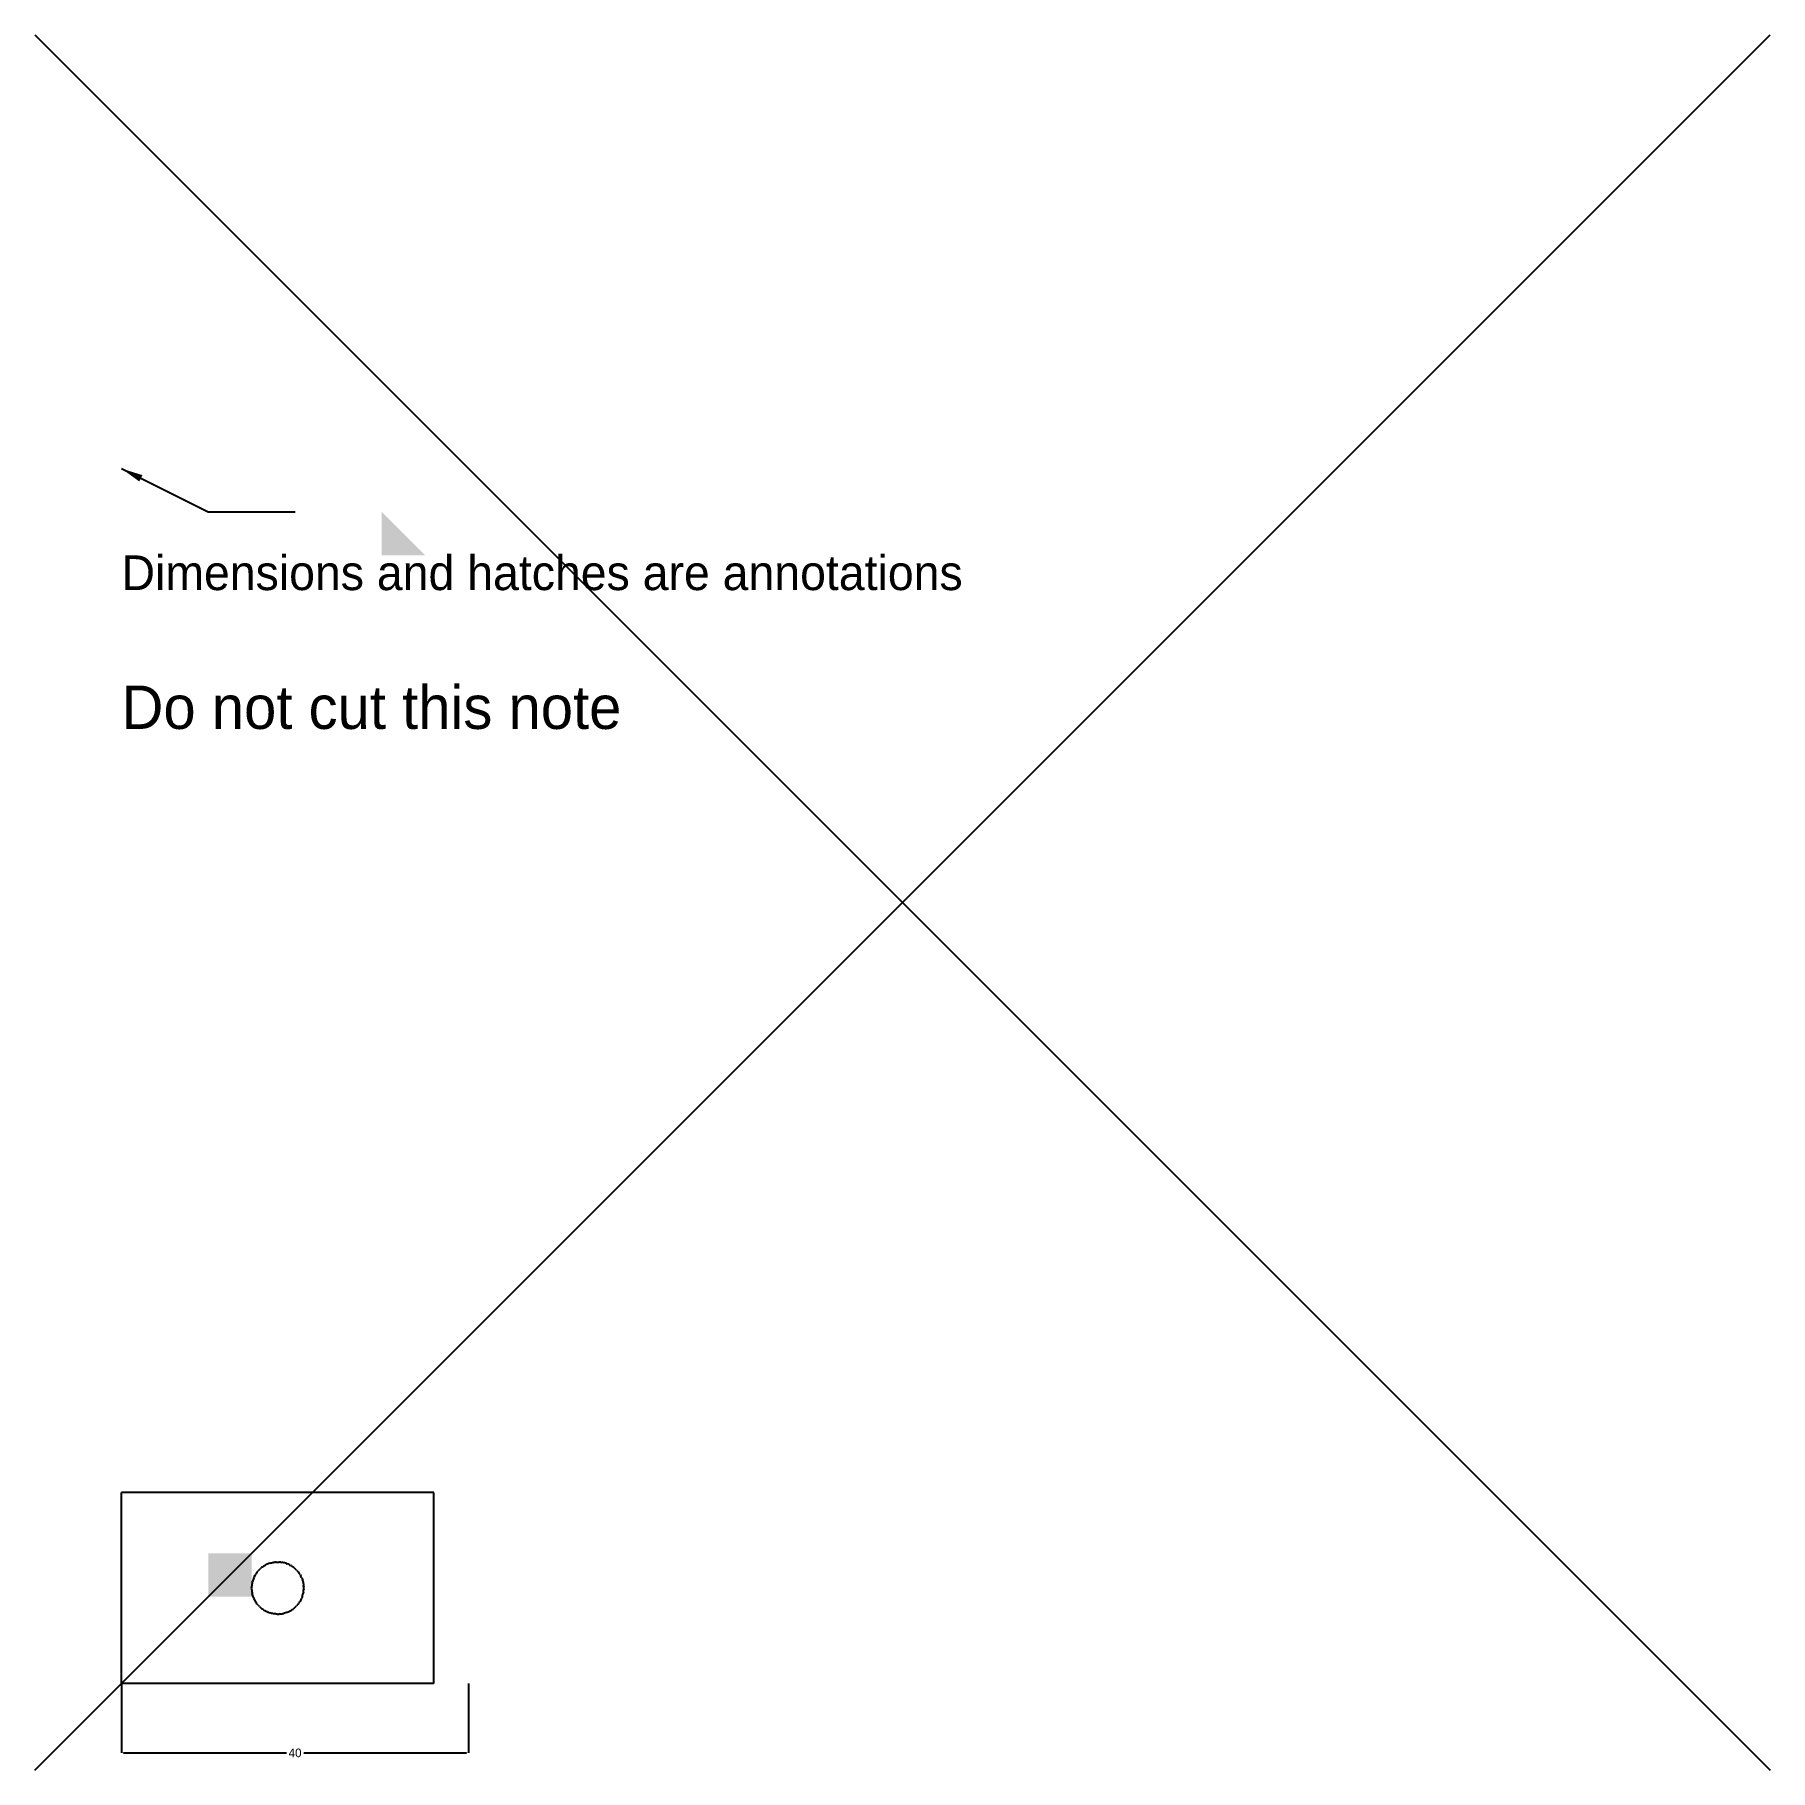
# Model space of a CAD drawing. Header units: millimetres. Extents: x 0 to 200, y 0 to 200.
import ezdxf

# ---------------------------------------------------------------- set-up
doc = ezdxf.new("R2010")
doc.units = ezdxf.units.MM
for name, color, linetype in [('ANNOTATION', 3, 'Continuous'), ('bend', 4, 'Continuous'), ('CUT', 7, 'Continuous'), ('extent', 6, 'Continuous')]:
    doc.layers.add(name, color=color, linetype=linetype)
doc.dimstyles.get("Standard").update_dxf_attribs({"dimtxt": 2.5, "dimasz": 2.5, "dimexe": 1.25, "dimexo": 0.625, "dimtad": 1, "dimcen": 2.5, "dimazin": 3, "dimtfac": 1, "dimtmove": 0, "dimatfit": 3})

# ---------------------------------------------------------------- blocks, each defined once
blk = doc.blocks.new('_CLOSEDFILLED')
at = {"color": 0, "linetype": 'BYBLOCK'}
blk.add_solid([(-1, 0.16), (0, 0), (-1, -0.16)], dxfattribs=at)
blk = doc.blocks.new('*D1')
for p, q in [((10, 10), (10, 2)), ((50, 10), (50, 2)), ((10.25, 2), (29, 2)), ((31, 2), (49.75, 2))]:
    blk.add_line(p, q)
at = {"layer": 'Defpoints'}
for p in [(10, 10), (50, 10), (10, 2)]:
    blk.add_point(p, dxfattribs=at)
at = {"layer": 'ANNOTATION', "xscale": 0.25, "yscale": 0.25, "rotation": 180}
blk.add_blockref('_CLOSEDFILLED', (10, 2), dxfattribs=at)
at = {"layer": 'ANNOTATION', "xscale": 0.25, "yscale": 0.25}
blk.add_blockref('_CLOSEDFILLED', (50, 2), dxfattribs=at)
at = {"layer": 'ANNOTATION', "insert": (30, 2), "char_height": 1, "attachment_point": 5}
blk.add_mtext('40', dxfattribs=at)

msp = doc.modelspace()

# ---------------------------------------------------------------- hatches: boundary and pattern name
at = {"layer": 'ANNOTATION'}
msp.add_hatch(color=3, dxfattribs=at).paths.add_polyline_path([(20, 20), (25, 20), (25, 25), (20, 25)])

# ---------------------------------------------------------------- linework, layer by layer
msp.add_solid([(40, 140), (45, 140), (40, 145)], dxfattribs=at)
at = {"layer": 'bend'}
msp.add_line((0, 0), (200, 200), dxfattribs=at)
at = {"layer": 'CUT'}
for p, q in [((46, 32), (10, 32)), ((10, 10), (10, 32)), ((46, 10), (46, 32)), ((25.193, 22.06), (25.157, 21.958)), ((25.234, 22.161), (25.193, 22.06)), ((25.234, 22.161), (25.277, 22.26)), ((25.325, 22.357), (25.277, 22.26)), ((25.325, 22.357), (25.375, 22.453)), ((25.375, 22.453), (25.429, 22.547)), ((25.487, 22.638), (25.429, 22.547)), ((25.548, 22.728), (25.487, 22.638)), ((25.612, 22.816), (25.548, 22.728)), ((25.679, 22.901), (25.612, 22.816)), ((25.679, 22.901), (25.749, 22.983)), ((25.822, 23.063), (25.749, 22.983)), ((25.822, 23.063), (25.898, 23.14)), ((25.898, 23.14), (25.977, 23.215)), ((26.058, 23.286), (25.977, 23.215)), ((26.058, 23.286), (26.142, 23.355)), ((26.228, 23.421), (26.142, 23.355)), ((26.316, 23.483), (26.228, 23.421)), ((26.316, 23.483), (26.407, 23.542)), ((26.407, 23.542), (26.5, 23.598)), ((26.595, 23.651), (26.5, 23.598)), ((26.595, 23.651), (26.691, 23.7)), ((26.79, 23.745), (26.691, 23.7)), ((26.89, 23.787), (26.79, 23.745)), ((26.991, 23.825), (26.89, 23.787)), ((27.094, 23.86), (26.991, 23.825)), ((27.094, 23.86), (27.197, 23.891)), ((27.197, 23.891), (27.302, 23.918)), ((27.302, 23.918), (27.408, 23.941)), ((27.408, 23.941), (27.515, 23.96)), ((27.622, 23.976), (27.515, 23.96)), ((27.622, 23.976), (27.73, 23.988)), ((27.838, 23.996), (27.73, 23.988)), ((27.838, 23.996), (27.946, 24)), ((27.946, 24), (28.054, 24)), ((28.054, 24), (28.162, 23.996)), ((28.27, 23.988), (28.162, 23.996)), ((28.378, 23.976), (28.27, 23.988)), ((28.378, 23.976), (28.485, 23.96)), ((28.592, 23.941), (28.485, 23.96)), ((28.698, 23.918), (28.592, 23.941)), ((28.803, 23.891), (28.698, 23.918)), ((28.906, 23.86), (28.803, 23.891)), ((29.009, 23.825), (28.906, 23.86)), ((29.009, 23.825), (29.11, 23.787)), ((29.21, 23.745), (29.11, 23.787)), ((29.309, 23.7), (29.21, 23.745)), ((29.309, 23.7), (29.405, 23.651)), ((29.405, 23.651), (29.5, 23.598)), ((29.593, 23.542), (29.5, 23.598)), ((29.593, 23.542), (29.684, 23.483)), ((29.684, 23.483), (29.772, 23.421)), ((29.858, 23.355), (29.772, 23.421)), ((29.858, 23.355), (29.942, 23.286)), ((29.942, 23.286), (30.023, 23.215)), ((30.102, 23.14), (30.023, 23.215)), ((30.178, 23.063), (30.102, 23.14)), ((30.178, 23.063), (30.251, 22.983)), ((30.251, 22.983), (30.321, 22.901)), ((30.321, 22.901), (30.388, 22.816)), ((30.388, 22.816), (30.452, 22.728)), ((30.513, 22.638), (30.452, 22.728)), ((30.571, 22.547), (30.513, 22.638)), ((30.571, 22.547), (30.625, 22.453)), ((30.625, 22.453), (30.675, 22.357)), ((30.723, 22.26), (30.675, 22.357)), ((30.766, 22.161), (30.723, 22.26)), ((30.766, 22.161), (30.807, 22.06)), ((30.807, 22.06), (30.843, 21.958)), ((25, 21), (25.002, 21.108)), ((25.002, 20.892), (25, 21)), ((25.002, 21.108), (25.008, 21.216)), ((25.008, 20.784), (25.002, 20.892)), ((25.018, 21.324), (25.008, 21.216)), ((25.008, 20.784), (25.018, 20.676)), ((25.031, 21.432), (25.018, 21.324)), ((25.018, 20.676), (25.031, 20.568)), ((25.049, 21.539), (25.031, 21.432)), ((25.031, 20.568), (25.049, 20.461)), ((25.07, 21.645), (25.049, 21.539)), ((25.049, 20.461), (25.07, 20.355)), ((25.07, 21.645), (25.095, 21.75)), ((25.095, 20.25), (25.07, 20.355)), ((25.124, 21.855), (25.095, 21.75)), ((25.124, 20.145), (25.095, 20.25)), ((25.157, 21.958), (25.124, 21.855)), ((25.157, 20.042), (25.124, 20.145)), ((25.193, 19.94), (25.157, 20.042)), ((30.807, 19.94), (30.843, 20.042)), ((30.843, 21.958), (30.876, 21.855)), ((30.843, 20.042), (30.876, 20.145)), ((30.876, 21.855), (30.905, 21.75)), ((30.876, 20.145), (30.905, 20.25)), ((30.905, 21.75), (30.93, 21.645)), ((30.905, 20.25), (30.93, 20.355)), ((30.93, 21.645), (30.951, 21.539)), ((30.951, 20.461), (30.93, 20.355)), ((30.951, 21.539), (30.969, 21.432)), ((30.969, 20.568), (30.951, 20.461)), ((30.969, 21.432), (30.982, 21.324)), ((30.969, 20.568), (30.982, 20.676)), ((30.992, 21.216), (30.982, 21.324)), ((30.982, 20.676), (30.992, 20.784)), ((30.992, 21.216), (30.998, 21.108)), ((30.998, 20.892), (30.992, 20.784)), ((31, 21), (30.998, 21.108)), ((30.998, 20.892), (31, 21)), ((25.234, 19.839), (25.193, 19.94)), ((25.234, 19.839), (25.277, 19.74)), ((25.325, 19.643), (25.277, 19.74)), ((25.325, 19.643), (25.375, 19.547)), ((25.429, 19.453), (25.375, 19.547)), ((25.487, 19.362), (25.429, 19.453)), ((25.548, 19.272), (25.487, 19.362)), ((25.612, 19.184), (25.548, 19.272)), ((25.679, 19.099), (25.612, 19.184)), ((25.749, 19.017), (25.679, 19.099)), ((25.749, 19.017), (25.822, 18.937)), ((25.898, 18.86), (25.822, 18.937)), ((25.898, 18.86), (25.977, 18.785)), ((25.977, 18.785), (26.058, 18.714)), ((26.142, 18.645), (26.058, 18.714)), ((26.228, 18.579), (26.142, 18.645)), ((26.316, 18.517), (26.228, 18.579)), ((26.316, 18.517), (26.407, 18.458)), ((26.407, 18.458), (26.5, 18.402)), ((26.5, 18.402), (26.595, 18.349)), ((26.691, 18.3), (26.595, 18.349)), ((26.79, 18.255), (26.691, 18.3)), ((26.79, 18.255), (26.89, 18.213)), ((26.991, 18.175), (26.89, 18.213)), ((26.991, 18.175), (27.094, 18.14)), ((27.197, 18.109), (27.094, 18.14)), ((27.302, 18.082), (27.197, 18.109)), ((27.408, 18.059), (27.302, 18.082)), ((27.515, 18.04), (27.408, 18.059)), ((27.622, 18.024), (27.515, 18.04)), ((27.73, 18.012), (27.622, 18.024)), ((27.838, 18.004), (27.73, 18.012)), ((27.946, 18), (27.838, 18.004)), ((27.946, 18), (28.054, 18)), ((28.054, 18), (28.162, 18.004)), ((28.27, 18.012), (28.162, 18.004)), ((28.27, 18.012), (28.378, 18.024)), ((28.378, 18.024), (28.485, 18.04)), ((28.485, 18.04), (28.592, 18.059)), ((28.592, 18.059), (28.698, 18.082)), ((28.803, 18.109), (28.698, 18.082)), ((28.906, 18.14), (28.803, 18.109)), ((29.009, 18.175), (28.906, 18.14)), ((29.009, 18.175), (29.11, 18.213)), ((29.11, 18.213), (29.21, 18.255)), ((29.21, 18.255), (29.309, 18.3)), ((29.405, 18.349), (29.309, 18.3)), ((29.5, 18.402), (29.405, 18.349)), ((29.5, 18.402), (29.593, 18.458)), ((29.593, 18.458), (29.684, 18.517)), ((29.684, 18.517), (29.772, 18.579)), ((29.858, 18.645), (29.772, 18.579)), ((29.942, 18.714), (29.858, 18.645)), ((30.023, 18.785), (29.942, 18.714)), ((30.023, 18.785), (30.102, 18.86)), ((30.102, 18.86), (30.178, 18.937)), ((30.251, 19.017), (30.178, 18.937)), ((30.321, 19.099), (30.251, 19.017)), ((30.388, 19.184), (30.321, 19.099)), ((30.388, 19.184), (30.452, 19.272)), ((30.513, 19.362), (30.452, 19.272)), ((30.571, 19.453), (30.513, 19.362)), ((30.625, 19.547), (30.571, 19.453)), ((30.675, 19.643), (30.625, 19.547)), ((30.723, 19.74), (30.675, 19.643)), ((30.723, 19.74), (30.766, 19.839)), ((30.807, 19.94), (30.766, 19.839)), ((46, 10), (10, 10))]:
    msp.add_line(p, q, dxfattribs=at)
at = {"layer": 'extent'}
msp.add_line((0, 200), (200, 0), dxfattribs=at)

# ---------------------------------------------------------------- texts
at = {"layer": 'ANNOTATION'}
msp.add_text('Do not cut this note', height=5, dxfattribs=at).set_placement((10, 120))
at = {"layer": 'ANNOTATION', "insert": (10, 140), "char_height": 4, "attachment_point": 1}
msp.add_mtext('Dimensions and hatches are annotations', dxfattribs=at)

# ---------------------------------------------------------------- dimensions: what is measured, and where the dimension line sits
at = {"layer": 'ANNOTATION'}
dim = msp.add_linear_dim(base=(10, 2), p1=(10, 10), p2=(50, 10), dimstyle='Standard', dxfattribs=at)
dim.commit()
dim.dimension.update_dxf_attribs({"geometry": '*D1', "text_midpoint": (30, 2)})

# ---------------------------------------------------------------- leaders
msp.add_leader([(10, 150), (20, 145), (30, 145)], dimstyle='Standard', dxfattribs=at)

doc.saveas('drawing.dxf')
